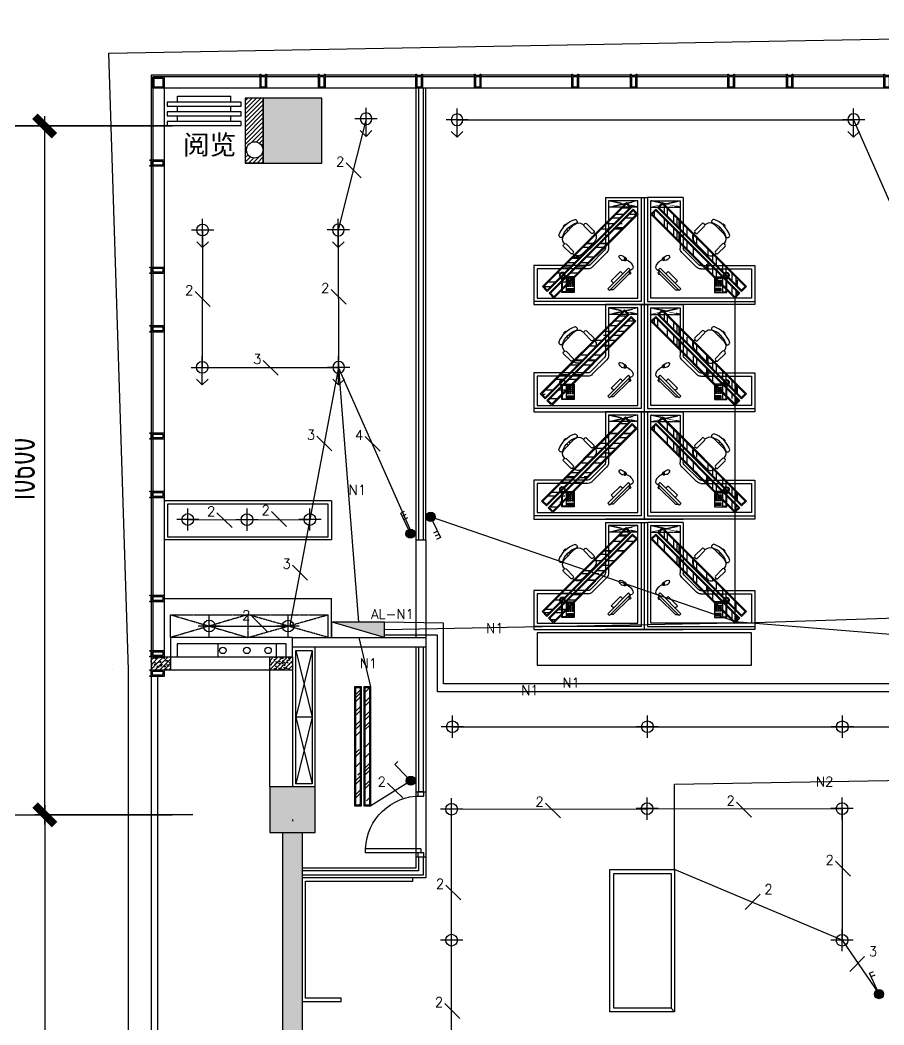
# Model space of a CAD drawing. Header units: inches. Extents: x 10 to 166961, y -47 to 131592.
# Drawn here: x 6909 to 20201, y 29652 to 45114 of the extents above; entities that cross this region are included whole.
import ezdxf

# ---------------------------------------------------------------- set-up
doc = ezdxf.new("R2010")
doc.units = ezdxf.units.IN
doc.header["$MEASUREMENT"] = 0
doc.linetypes.add('CONTINOUS', pattern=[0])
doc.linetypes.add('HIDDEN', pattern=[0.375, 0.25, -0.125])
for name, color, linetype in [('2', 2, 'Continuous'), ('3look0.15', 5, 'Continuous'), ('4', 4, 'Continuous'), ('6', 6, 'Continuous'), ('8', 8, 'Continuous'), ('C-02 天花灯具', 4, 'Continuous'), ('D-电气标号', 7, 'Continuous'), ('hatch', 8, 'Continuous'), ('METAL', 7, 'Continuous'), ('PUB_DIM', 3, 'Continuous'), ('Shearwall', 7, 'Continuous'), ('shearwall-bh', 253, 'Continuous'), ('stair', 2, 'Continuous'), ('wall', 2, 'Continuous'), ('windows', 4, 'Continuous'), ('z', 2, 'Continuous'), ('ZT-开关线路图', 2, 'Continuous'), ('修改', 1, 'Continuous'), ('厨具、洁具', 9, 'Continuous'), ('天花', 4, 'Continuous'), ('家具', 9, 'Continuous'), ('尺寸3', 31, 'Continuous'), ('插座图', 4, 'Continuous'), ('标注', 3, 'Continuous')]:
    doc.layers.add(name, color=color, linetype=linetype)
doc.styles.add('F', font='')
doc.styles.add('GBSTYLE', font='gbxwxt.shx', dxfattribs={"width": 0.8, "bigfont": 'gbhzfs.shx'})
doc.styles.get("Standard").update_dxf_attribs({"font": 'txt', "bigfont": 'gbcbig.shx'})
doc.styles.get('F').set_extended_font_data('SimHei')

# ---------------------------------------------------------------- blocks, each defined once
blk = doc.blocks.new('Metal')
at = {"layer": 'METAL', "color": 4}
for points in [[(-50, 20), (-40, 20), (-40, 0), (40, 0), (40, 20), (50, 20), (50, -200), (-50, -200)], [(-30, -20), (30, -20), (30, -180), (-30, -180)]]:
    blk.add_lwpolyline(points, close=True, dxfattribs=at)
blk = doc.blocks.new('_ArchTick')
at = {"color": 0, "linetype": 'ByBlock', "const_width": 0.4}
blk.add_lwpolyline([(-0.5, -0.5), (0.5, 0.5)], dxfattribs=at)
blk = doc.blocks.new('gw')
at = {"layer": '2', "color": 252}
for p, q in [((1005037, 168644, 470), (1005037, 168694, 470)), ((1005037, 168694, 470), (1006737, 168694, 470)), ((1006737, 168694, 470), (1006137, 168694, 470)), ((1006737, 168694, 470), (1006137, 168694, 470)), ((1006737, 168694, 470), (1007337, 168694, 470)), ((1006737, 168694, 470), (1007337, 168694, 470)), ((1008437, 168694, 470), (1006737, 168694, 470)), ((1006737, 168694, 470), (1006737, 167044, 470)), ((1008437, 168644, 470), (1008437, 168694, 470)), ((1006687, 168644, 470), (1005037, 168644, 470)), ((1006687, 167044, 470), (1006687, 168644, 470)), ((1006787, 167044, 470), (1006787, 168644, 470)), ((1006787, 168644, 470), (1008437, 168644, 470)), ((1006137, 167044, 470), (1006687, 167044, 470)), ((1006687, 167044, 470), (1006787, 167044, 470)), ((1007337, 167044, 470), (1006787, 167044, 470))]:
    blk.add_line(p, q, dxfattribs=at)
at = {"layer": '6', "color": 252}
for p, q in [((1005037, 168094, 470), (1005037, 168644, 470)), ((1008437, 168094, 470), (1008437, 168644, 470)), ((1005869, 168094, 470), (1005037, 168094, 470)), ((1006124, 167857, 470), (1005901, 168081, 470)), ((1007350, 167857, 470), (1007574, 168081, 470)), ((1007606, 168094, 470), (1008437, 168094, 470)), ((1005970, 167726, 470), (1005779, 167917, 470)), ((1007505, 167726, 470), (1007695, 167917, 470)), ((1005605, 167909, 470), (1005495, 167799, 470)), ((1005495, 167772, 470), (1005507, 167760, 470)), ((1005534, 167760, 470), (1005644, 167871, 470)), ((1005644, 167898, 470), (1005633, 167909, 470)), ((1005638, 167912, 470), (1005634, 167907, 470)), ((1006137, 167044, 470), (1006137, 167825, 470)), ((1007337, 167044, 470), (1007337, 167825, 470)), ((1007830, 167898, 470), (1007842, 167909, 470)), ((1007941, 167760, 470), (1007830, 167871, 470)), ((1007836, 167912, 470), (1007840, 167907, 470)), ((1007869, 167909, 470), (1007979, 167799, 470)), ((1007979, 167772, 470), (1007968, 167760, 470)), ((1005438, 167655, 470), (1005431, 167648, 470)), ((1005509, 167759, 470), (1005502, 167747, 470)), ((1005507, 167616, 470), (1005658, 167463, 470)), ((1007968, 167616, 470), (1007816, 167463, 470)), ((1007966, 167759, 470), (1007972, 167747, 470)), ((1008037, 167655, 470), (1008044, 167648, 470)), ((1005502, 167493, 470), (1005493, 167483, 470)), ((1005493, 167483, 470), (1005523, 167453, 470)), ((1005523, 167453, 470), (1005533, 167462, 470)), ((1005566, 167556, 470), (1005545, 167536, 470)), ((1005575, 167505, 470), (1005596, 167526, 470)), ((1005786, 167456, 470), (1005805, 167465, 470)), ((1005920, 167594, 470), (1005810, 167484, 470)), ((1005810, 167457, 470), (1005822, 167446, 470)), ((1005849, 167446, 470), (1005959, 167556, 470)), ((1005959, 167583, 470), (1005947, 167594, 470)), ((1005960, 167582, 470), (1005961, 167583, 470)), ((1007515, 167582, 470), (1007513, 167583, 470)), ((1007516, 167583, 470), (1007527, 167594, 470)), ((1007626, 167446, 470), (1007516, 167556, 470)), ((1007554, 167594, 470), (1007664, 167484, 470)), ((1007664, 167457, 470), (1007653, 167446, 470)), ((1007688, 167456, 470), (1007669, 167465, 470)), ((1007899, 167505, 470), (1007878, 167526, 470)), ((1007908, 167556, 470), (1007929, 167536, 470)), ((1007951, 167453, 470), (1007942, 167462, 470)), ((1007982, 167483, 470), (1007951, 167453, 470)), ((1007972, 167493, 470), (1007982, 167483, 470)), ((1005688, 167390, 470), (1005695, 167397, 470)), ((1007786, 167390, 470), (1007779, 167397, 470))]:
    blk.add_line(p, q, dxfattribs=at)
for centre, start, end in [((1005869, 168049, 470), 45, 90), ((1007606, 168049, 470), 90, 135), ((1006092, 167825, 470), 0, 45), ((1007382, 167825, 470), 135, 180)]:
    blk.add_arc(centre, 45, start, end, dxfattribs=at)
for centre, major_axis, start_param, end_param in [((1005619, 167895, 470), (13.6, -13.6), 1.570796, 3.141593), ((1005711, 167849, 470), (68, -68), 1.570796, 3.212044), ((1005509, 167785, 470), (13.6, -13.6), 3.141593, 4.712389), ((1005630, 167884, 470), (13.6, -13.6), 0, 1.570796), ((1005451, 167627, 470), (20.4, -20.4), 3.141593, 3.846821), ((1005790, 167750, 470), (274, -274), 4.241936, 5.182842), ((1005451, 167627, 470), (-20.4, -20.4), 6.269503, 6.283185), ((1005458, 167634, 470), (20.4, -20.4), 1.570796, 3.141593), ((1005575, 167684, 470), (68, -68), 3.212044, 4.709722), ((1005785, 167744, 470), (226, -226), 4.211213, 5.213565), ((1005520, 167774, 470), (13.6, -13.6), 4.712389, 6.283185), ((1005902, 167658, 470), (68, -68), -0.116909, 1.570796), ((1005726, 167531, 470), (68, -68), 4.709722, 6.166276), ((1005824, 167471, 470), (13.6, -13.6), 3.141593, 4.712389), ((1005934, 167581, 470), (13.6, -13.6), 1.570796, 3.141593), ((1005945, 167569, 470), (13.6, -13.6), 0, 1.570796), ((1005668, 167411, 470), (20.4, -20.4), 4.712389, 4.726071), ((1005668, 167411, 470), (20.4, -20.4), -0.705229, 0), ((1005675, 167418, 470), (20.4, -20.4), 0, 1.570796), ((1005835, 167459, 470), (13.6, -13.6), 4.712389, 6.283185)]:
    blk.add_ellipse(centre, major_axis=major_axis, ratio=1, start_param=start_param, end_param=end_param, dxfattribs=at)
at = {"layer": '6', "color": 252, "extrusion": (0, 0, -1)}
for centre, major_axis, start_param, end_param in [((1007763, 167849, 470), (-68, -68), 1.570796, 3.212044), ((1007855, 167895, 470), (-13.6, -13.6), 1.570796, 3.141593), ((1007844, 167884, 470), (-13.6, -13.6), 0, 1.570796), ((1007965, 167785, 470), (-13.6, -13.6), 3.141593, 4.712389), ((1007573, 167658, 470), (-68, -68), -0.116909, 1.570796), ((1007690, 167744, 470), (-226, -226), 4.211213, 5.213565), ((1007684, 167750, 470), (-274, -274), 4.241936, 5.182842), ((1007954, 167774, 470), (-13.6, -13.6), 4.712389, 6.283185), ((1007900, 167684, 470), (-68, -68), 3.212044, 4.709722), ((1008016, 167634, 470), (-20.4, -20.4), 1.570796, 3.141593), ((1008023, 167627, 470), (-20.4, -20.4), 3.141593, 3.846821), ((1008023, 167627, 470), (20.4, -20.4), 6.269503, 6.283185), ((1007529, 167569, 470), (-13.6, -13.6), 0, 1.570796), ((1007541, 167581, 470), (-13.6, -13.6), 1.570796, 3.141593), ((1007651, 167471, 470), (-13.6, -13.6), 3.141593, 4.712389), ((1007748, 167531, 470), (-68, -68), 4.709722, 6.166276), ((1007639, 167459, 470), (-13.6, -13.6), 4.712389, 6.283185), ((1007799, 167418, 470), (-20.4, -20.4), 0, 1.570796), ((1007806, 167411, 470), (-20.4, -20.4), -0.705229, 0), ((1007806, 167411, 470), (-20.4, -20.4), 4.712389, 4.726071)]:
    blk.add_ellipse(centre, major_axis=major_axis, ratio=1, start_param=start_param, end_param=end_param, dxfattribs=at)
at = {"layer": '8', "color": 252}
for p, q in [((1005087, 168144, 470), (1005087, 168594, 470)), ((1005087, 168594, 470), (1006637, 168594, 470)), ((1006637, 168594, 470), (1006637, 167094, 470)), ((1008387, 168594, 470), (1006837, 168594, 470)), ((1006837, 168594, 470), (1006837, 167094, 470)), ((1008387, 168144, 470), (1008387, 168594, 470)), ((1005655, 168506, 470), (1005469, 168506, 470)), ((1005469, 168506, 470), (1005469, 168306, 470)), ((1005480, 168497, 470), (1005480, 168284, 470)), ((1005535, 168497, 470), (1005480, 168497, 470)), ((1005535, 168284, 470), (1005535, 168497, 470)), ((1005549, 168399, 470), (1005549, 168411, 470)), ((1005549, 168411, 470), (1005573, 168411, 470)), ((1005573, 168399, 470), (1005549, 168399, 470)), ((1005549, 168371, 470), (1005549, 168383, 470)), ((1005549, 168383, 470), (1005573, 168383, 470)), ((1005554, 168487, 470), (1005554, 168447, 470)), ((1005554, 168487, 470), (1005646, 168487, 470)), ((1005554, 168477, 470), (1005646, 168477, 470)), ((1005554, 168467, 470), (1005646, 168467, 470)), ((1005554, 168457, 470), (1005646, 168457, 470)), ((1005554, 168447, 470), (1005646, 168447, 470)), ((1005573, 168411, 470), (1005573, 168399, 470)), ((1005573, 168383, 470), (1005573, 168371, 470)), ((1005586, 168399, 470), (1005586, 168411, 470)), ((1005586, 168411, 470), (1005610, 168411, 470)), ((1005610, 168399, 470), (1005586, 168399, 470)), ((1005586, 168371, 470), (1005586, 168383, 470)), ((1005586, 168383, 470), (1005610, 168383, 470)), ((1005610, 168411, 470), (1005610, 168399, 470)), ((1005610, 168383, 470), (1005610, 168371, 470)), ((1005624, 168399, 470), (1005624, 168411, 470)), ((1005624, 168411, 470), (1005648, 168411, 470)), ((1005648, 168399, 470), (1005624, 168399, 470)), ((1005624, 168371, 470), (1005624, 168383, 470)), ((1005624, 168383, 470), (1005648, 168383, 470)), ((1005646, 168487, 470), (1005646, 168447, 470)), ((1005648, 168411, 470), (1005648, 168399, 470)), ((1005648, 168383, 470), (1005648, 168371, 470)), ((1005655, 168269, 470), (1005655, 168506, 470)), ((1007819, 168269, 470), (1007819, 168506, 470)), ((1007819, 168506, 470), (1008005, 168506, 470)), ((1007850, 168411, 470), (1007826, 168411, 470)), ((1007826, 168411, 470), (1007826, 168399, 470)), ((1007826, 168399, 470), (1007850, 168399, 470)), ((1007850, 168383, 470), (1007826, 168383, 470)), ((1007826, 168383, 470), (1007826, 168371, 470)), ((1007829, 168487, 470), (1007829, 168447, 470)), ((1007920, 168487, 470), (1007829, 168487, 470)), ((1007920, 168477, 470), (1007829, 168477, 470)), ((1007920, 168467, 470), (1007829, 168467, 470)), ((1007920, 168457, 470), (1007829, 168457, 470)), ((1007920, 168447, 470), (1007829, 168447, 470)), ((1007850, 168399, 470), (1007850, 168411, 470)), ((1007850, 168371, 470), (1007850, 168383, 470)), ((1007888, 168411, 470), (1007864, 168411, 470)), ((1007864, 168411, 470), (1007864, 168399, 470)), ((1007864, 168399, 470), (1007888, 168399, 470)), ((1007888, 168383, 470), (1007864, 168383, 470)), ((1007864, 168383, 470), (1007864, 168371, 470)), ((1007888, 168399, 470), (1007888, 168411, 470)), ((1007888, 168371, 470), (1007888, 168383, 470)), ((1007925, 168411, 470), (1007901, 168411, 470)), ((1007901, 168411, 470), (1007901, 168399, 470)), ((1007901, 168399, 470), (1007925, 168399, 470)), ((1007925, 168383, 470), (1007901, 168383, 470)), ((1007901, 168383, 470), (1007901, 168371, 470)), ((1007920, 168487, 470), (1007920, 168447, 470)), ((1007925, 168399, 470), (1007925, 168411, 470)), ((1007925, 168371, 470), (1007925, 168383, 470)), ((1007940, 168284, 470), (1007940, 168497, 470)), ((1007940, 168497, 470), (1007994, 168497, 470)), ((1007994, 168497, 470), (1007994, 168284, 470)), ((1008005, 168506, 470), (1008005, 168306, 470)), ((1005432, 168253, 470), (1005439, 168254, 470)), ((1005432, 168245, 470), (1005432, 168253, 470)), ((1005440, 168245, 470), (1005432, 168245, 470)), ((1005432, 168242, 470), (1005440, 168245, 470)), ((1005432, 168236, 470), (1005432, 168242, 470)), ((1005439, 168233, 470), (1005432, 168236, 470)), ((1005433, 168231, 470), (1005439, 168233, 470)), ((1005434, 168224, 470), (1005433, 168231, 470)), ((1005436, 168259, 470), (1005438, 168265, 470)), ((1005439, 168254, 470), (1005436, 168259, 470)), ((1005438, 168265, 470), (1005445, 168264, 470)), ((1005441, 168271, 470), (1005445, 168278, 470)), ((1005445, 168264, 470), (1005441, 168271, 470)), ((1005443, 168256, 470), (1005442, 168230, 470)), ((1005442, 168230, 470), (1005452, 168214, 470)), ((1005454, 168275, 470), (1005443, 168256, 470)), ((1005445, 168278, 470), (1005452, 168277, 470)), ((1005448, 168283, 470), (1005450, 168287, 470)), ((1005452, 168277, 470), (1005448, 168283, 470)), ((1005450, 168289, 470), (1005452, 168292, 470)), ((1005453, 168286, 470), (1005450, 168289, 470)), ((1005450, 168287, 470), (1005453, 168286, 470)), ((1005452, 168292, 470), (1005457, 168291, 470)), ((1005460, 168286, 470), (1005454, 168275, 470)), ((1005457, 168291, 470), (1005458, 168295, 470)), ((1005459, 168289, 470), (1005457, 168288, 470)), ((1005457, 168288, 470), (1005460, 168286, 470)), ((1005458, 168295, 470), (1005460, 168299, 470)), ((1005460, 168291, 470), (1005459, 168289, 470)), ((1005460, 168299, 470), (1005480, 168315, 470)), ((1005464, 168296, 470), (1005460, 168291, 470)), ((1005480, 168307, 470), (1005464, 168296, 470)), ((1005469, 168300, 470), (1005469, 168269, 470)), ((1005469, 168269, 470), (1005505, 168269, 470)), ((1005480, 168284, 470), (1005535, 168284, 470)), ((1005504, 168275, 470), (1005503, 168284, 470)), ((1005505, 168269, 470), (1005504, 168275, 470)), ((1005504, 168258, 470), (1005507, 168263, 470)), ((1005507, 168253, 470), (1005504, 168258, 470)), ((1005507, 168263, 470), (1005505, 168269, 470)), ((1005506, 168223, 470), (1005511, 168238, 470)), ((1005507, 168284, 470), (1005507, 168283, 470)), ((1005507, 168283, 470), (1005508, 168271, 470)), ((1005511, 168238, 470), (1005507, 168253, 470)), ((1005508, 168271, 470), (1005511, 168265, 470)), ((1005509, 168269, 470), (1005655, 168269, 470)), ((1005517, 168256, 470), (1005510, 168252, 470)), ((1005510, 168252, 470), (1005518, 168250, 470)), ((1005511, 168265, 470), (1005511, 168263, 470)), ((1005511, 168263, 470), (1005514, 168261, 470)), ((1005520, 168244, 470), (1005512, 168240, 470)), ((1005512, 168240, 470), (1005521, 168237, 470)), ((1005520, 168231, 470), (1005512, 168230, 470)), ((1005512, 168230, 470), (1005518, 168224, 470)), ((1005514, 168261, 470), (1005517, 168256, 470)), ((1005518, 168250, 470), (1005520, 168244, 470)), ((1005521, 168237, 470), (1005520, 168231, 470)), ((1005573, 168371, 470), (1005549, 168371, 470)), ((1005549, 168344, 470), (1005549, 168356, 470)), ((1005549, 168356, 470), (1005573, 168356, 470)), ((1005573, 168344, 470), (1005549, 168344, 470)), ((1005549, 168319, 470), (1005549, 168331, 470)), ((1005549, 168331, 470), (1005573, 168331, 470)), ((1005573, 168319, 470), (1005549, 168319, 470)), ((1005549, 168281, 470), (1005549, 168293, 470)), ((1005549, 168293, 470), (1005573, 168293, 470)), ((1005573, 168281, 470), (1005549, 168281, 470)), ((1005573, 168356, 470), (1005573, 168344, 470)), ((1005573, 168331, 470), (1005573, 168319, 470)), ((1005573, 168293, 470), (1005573, 168281, 470)), ((1005610, 168371, 470), (1005586, 168371, 470)), ((1005586, 168344, 470), (1005586, 168356, 470)), ((1005586, 168356, 470), (1005610, 168356, 470)), ((1005610, 168344, 470), (1005586, 168344, 470)), ((1005586, 168319, 470), (1005586, 168331, 470)), ((1005586, 168331, 470), (1005610, 168331, 470)), ((1005610, 168319, 470), (1005586, 168319, 470)), ((1005586, 168281, 470), (1005586, 168293, 470)), ((1005586, 168293, 470), (1005610, 168293, 470)), ((1005610, 168281, 470), (1005586, 168281, 470)), ((1005610, 168356, 470), (1005610, 168344, 470)), ((1005610, 168331, 470), (1005610, 168319, 470)), ((1005610, 168293, 470), (1005610, 168281, 470)), ((1005648, 168371, 470), (1005624, 168371, 470)), ((1005624, 168344, 470), (1005624, 168356, 470)), ((1005624, 168356, 470), (1005648, 168356, 470)), ((1005648, 168344, 470), (1005624, 168344, 470)), ((1005624, 168319, 470), (1005624, 168331, 470)), ((1005624, 168331, 470), (1005648, 168331, 470)), ((1005648, 168319, 470), (1005624, 168319, 470)), ((1005624, 168281, 470), (1005624, 168293, 470)), ((1005624, 168293, 470), (1005648, 168293, 470)), ((1005648, 168281, 470), (1005624, 168281, 470)), ((1005648, 168356, 470), (1005648, 168344, 470)), ((1005648, 168331, 470), (1005648, 168319, 470)), ((1005648, 168293, 470), (1005648, 168281, 470)), ((1007965, 168269, 470), (1007819, 168269, 470)), ((1007826, 168371, 470), (1007850, 168371, 470)), ((1007850, 168356, 470), (1007826, 168356, 470)), ((1007826, 168356, 470), (1007826, 168344, 470)), ((1007826, 168344, 470), (1007850, 168344, 470)), ((1007850, 168331, 470), (1007826, 168331, 470)), ((1007826, 168331, 470), (1007826, 168319, 470)), ((1007826, 168319, 470), (1007850, 168319, 470)), ((1007850, 168293, 470), (1007826, 168293, 470)), ((1007826, 168293, 470), (1007826, 168281, 470)), ((1007826, 168281, 470), (1007850, 168281, 470)), ((1007850, 168344, 470), (1007850, 168356, 470)), ((1007850, 168319, 470), (1007850, 168331, 470)), ((1007850, 168281, 470), (1007850, 168293, 470)), ((1007864, 168371, 470), (1007888, 168371, 470)), ((1007888, 168356, 470), (1007864, 168356, 470)), ((1007864, 168356, 470), (1007864, 168344, 470)), ((1007864, 168344, 470), (1007888, 168344, 470)), ((1007888, 168331, 470), (1007864, 168331, 470)), ((1007864, 168331, 470), (1007864, 168319, 470)), ((1007864, 168319, 470), (1007888, 168319, 470)), ((1007888, 168293, 470), (1007864, 168293, 470)), ((1007864, 168293, 470), (1007864, 168281, 470)), ((1007864, 168281, 470), (1007888, 168281, 470)), ((1007888, 168344, 470), (1007888, 168356, 470)), ((1007888, 168319, 470), (1007888, 168331, 470)), ((1007888, 168281, 470), (1007888, 168293, 470)), ((1007901, 168371, 470), (1007925, 168371, 470)), ((1007925, 168356, 470), (1007901, 168356, 470)), ((1007901, 168356, 470), (1007901, 168344, 470)), ((1007901, 168344, 470), (1007925, 168344, 470)), ((1007925, 168331, 470), (1007901, 168331, 470)), ((1007901, 168331, 470), (1007901, 168319, 470)), ((1007901, 168319, 470), (1007925, 168319, 470)), ((1007925, 168293, 470), (1007901, 168293, 470)), ((1007901, 168293, 470), (1007901, 168281, 470)), ((1007901, 168281, 470), (1007925, 168281, 470)), ((1007925, 168344, 470), (1007925, 168356, 470)), ((1007925, 168319, 470), (1007925, 168331, 470)), ((1007925, 168281, 470), (1007925, 168293, 470)), ((1007994, 168284, 470), (1007940, 168284, 470)), ((1007962, 168240, 470), (1007953, 168237, 470)), ((1007953, 168237, 470), (1007955, 168231, 470)), ((1007956, 168250, 470), (1007955, 168244, 470)), ((1007955, 168244, 470), (1007962, 168240, 470)), ((1007955, 168231, 470), (1007962, 168230, 470)), ((1007964, 168252, 470), (1007956, 168250, 470)), ((1007962, 168230, 470), (1007957, 168224, 470)), ((1007960, 168261, 470), (1007958, 168256, 470)), ((1007958, 168256, 470), (1007964, 168252, 470)), ((1007964, 168263, 470), (1007960, 168261, 470)), ((1007963, 168238, 470), (1007967, 168253, 470)), ((1007968, 168223, 470), (1007963, 168238, 470)), ((1007966, 168271, 470), (1007964, 168265, 470)), ((1007964, 168265, 470), (1007964, 168263, 470)), ((1007967, 168283, 470), (1007966, 168271, 470)), ((1007967, 168284, 470), (1007967, 168283, 470)), ((1007967, 168263, 470), (1007969, 168269, 470)), ((1007970, 168258, 470), (1007967, 168263, 470)), ((1007967, 168253, 470), (1007970, 168258, 470)), ((1007969, 168269, 470), (1007971, 168275, 470)), ((1008005, 168269, 470), (1007969, 168269, 470)), ((1007971, 168275, 470), (1007971, 168284, 470)), ((1008014, 168299, 470), (1007994, 168315, 470)), ((1007994, 168307, 470), (1008011, 168296, 470)), ((1008005, 168300, 470), (1008005, 168269, 470)), ((1008011, 168296, 470), (1008014, 168291, 470)), ((1008016, 168295, 470), (1008014, 168299, 470)), ((1008014, 168291, 470), (1008015, 168289, 470)), ((1008018, 168288, 470), (1008014, 168286, 470)), ((1008014, 168286, 470), (1008021, 168275, 470)), ((1008015, 168289, 470), (1008018, 168288, 470)), ((1008018, 168291, 470), (1008016, 168295, 470)), ((1008023, 168292, 470), (1008018, 168291, 470)), ((1008021, 168286, 470), (1008024, 168289, 470)), ((1008025, 168287, 470), (1008021, 168286, 470)), ((1008021, 168275, 470), (1008032, 168256, 470)), ((1008022, 168277, 470), (1008027, 168283, 470)), ((1008030, 168278, 470), (1008022, 168277, 470)), ((1008024, 168289, 470), (1008023, 168292, 470)), ((1008032, 168230, 470), (1008023, 168214, 470)), ((1008027, 168283, 470), (1008025, 168287, 470)), ((1008029, 168264, 470), (1008033, 168271, 470)), ((1008036, 168265, 470), (1008029, 168264, 470)), ((1008033, 168271, 470), (1008030, 168278, 470)), ((1008032, 168256, 470), (1008032, 168230, 470)), ((1008034, 168245, 470), (1008042, 168245, 470)), ((1008042, 168242, 470), (1008034, 168245, 470)), ((1008035, 168254, 470), (1008039, 168259, 470)), ((1008043, 168253, 470), (1008035, 168254, 470)), ((1008035, 168233, 470), (1008042, 168236, 470)), ((1008042, 168231, 470), (1008035, 168233, 470)), ((1008039, 168259, 470), (1008036, 168265, 470)), ((1008041, 168224, 470), (1008042, 168231, 470)), ((1008042, 168245, 470), (1008043, 168253, 470)), ((1008042, 168236, 470), (1008042, 168242, 470)), ((1005869, 168144, 470), (1005087, 168144, 470)), ((1005442, 168225, 470), (1005434, 168224, 470)), ((1005437, 168219, 470), (1005442, 168225, 470)), ((1005439, 168215, 470), (1005437, 168219, 470)), ((1005447, 168217, 470), (1005439, 168215, 470)), ((1005443, 168209, 470), (1005447, 168217, 470)), ((1005447, 168205, 470), (1005443, 168209, 470)), ((1005453, 168209, 470), (1005447, 168205, 470)), ((1005452, 168214, 470), (1005466, 168207, 470)), ((1005452, 168202, 470), (1005453, 168209, 470)), ((1005456, 168200, 470), (1005452, 168202, 470)), ((1005461, 168205, 470), (1005456, 168200, 470)), ((1005461, 168198, 470), (1005461, 168205, 470)), ((1005466, 168196, 470), (1005461, 168198, 470)), ((1005466, 168207, 470), (1005482, 168206, 470)), ((1005469, 168204, 470), (1005466, 168196, 470)), ((1005470, 168196, 470), (1005469, 168204, 470)), ((1005475, 168196, 470), (1005470, 168196, 470)), ((1005479, 168202, 470), (1005475, 168196, 470)), ((1005481, 168196, 470), (1005479, 168202, 470)), ((1005486, 168196, 470), (1005481, 168196, 470)), ((1005482, 168206, 470), (1005496, 168212, 470)), ((1005486, 168205, 470), (1005486, 168196, 470)), ((1005490, 168199, 470), (1005486, 168205, 470)), ((1005494, 168200, 470), (1005490, 168199, 470)), ((1005495, 168208, 470), (1005494, 168200, 470)), ((1005500, 168203, 470), (1005495, 168208, 470)), ((1005496, 168212, 470), (1005506, 168223, 470)), ((1005504, 168206, 470), (1005500, 168203, 470)), ((1005501, 168213, 470), (1005504, 168206, 470)), ((1005508, 168210, 470), (1005501, 168213, 470)), ((1005512, 168215, 470), (1005508, 168210, 470)), ((1005509, 168221, 470), (1005512, 168215, 470)), ((1005516, 168219, 470), (1005509, 168221, 470)), ((1005518, 168224, 470), (1005516, 168219, 470)), ((1006159, 167892, 470), (1005936, 168116, 470)), ((1007315, 167892, 470), (1007538, 168116, 470)), ((1007606, 168144, 470), (1008387, 168144, 470)), ((1007957, 168224, 470), (1007959, 168219, 470)), ((1007959, 168219, 470), (1007966, 168221, 470)), ((1007966, 168221, 470), (1007962, 168215, 470)), ((1007962, 168215, 470), (1007966, 168210, 470)), ((1007966, 168210, 470), (1007973, 168213, 470)), ((1007979, 168212, 470), (1007968, 168223, 470)), ((1007973, 168213, 470), (1007970, 168206, 470)), ((1007970, 168206, 470), (1007974, 168203, 470)), ((1007974, 168203, 470), (1007980, 168208, 470)), ((1007993, 168206, 470), (1007979, 168212, 470)), ((1007980, 168208, 470), (1007980, 168200, 470)), ((1007980, 168200, 470), (1007984, 168199, 470)), ((1007984, 168199, 470), (1007988, 168205, 470)), ((1007988, 168205, 470), (1007988, 168196, 470)), ((1007988, 168196, 470), (1007993, 168196, 470)), ((1008008, 168207, 470), (1007993, 168206, 470)), ((1007993, 168196, 470), (1007996, 168202, 470)), ((1007996, 168202, 470), (1008000, 168196, 470)), ((1008000, 168196, 470), (1008004, 168196, 470)), ((1008004, 168196, 470), (1008006, 168204, 470)), ((1008006, 168204, 470), (1008009, 168196, 470)), ((1008023, 168214, 470), (1008008, 168207, 470)), ((1008009, 168196, 470), (1008014, 168198, 470)), ((1008013, 168205, 470), (1008019, 168200, 470)), ((1008014, 168198, 470), (1008013, 168205, 470)), ((1008019, 168200, 470), (1008023, 168202, 470)), ((1008022, 168209, 470), (1008028, 168205, 470)), ((1008023, 168202, 470), (1008022, 168209, 470)), ((1008028, 168217, 470), (1008035, 168215, 470)), ((1008031, 168209, 470), (1008028, 168217, 470)), ((1008028, 168205, 470), (1008031, 168209, 470)), ((1008033, 168225, 470), (1008041, 168224, 470)), ((1008038, 168219, 470), (1008033, 168225, 470)), ((1008035, 168215, 470), (1008038, 168219, 470)), ((1006346, 167958, 470), (1006348, 167946, 470)), ((1006426, 167999, 470), (1006453, 168007, 470)), ((1006430, 167982, 470), (1006457, 167990, 470)), ((1007045, 167982, 470), (1007018, 167990, 470)), ((1007049, 167999, 470), (1007021, 168007, 470)), ((1007128, 167958, 470), (1007126, 167946, 470)), ((1006187, 167094, 470), (1006187, 167825, 470)), ((1007287, 167094, 470), (1007287, 167825, 470)), ((1006637, 167094, 470), (1006187, 167094, 470)), ((1006837, 167094, 470), (1007287, 167094, 470))]:
    blk.add_line(p, q, dxfattribs=at)
at = {"layer": '8', "color": 252, "linetype": 'CONTINOUS'}
for p, q in [((1006175, 168450, 470), (1006203, 168478, 470)), ((1006493, 168131, 470), (1006175, 168450, 470)), ((1006203, 168478, 470), (1006521, 168160, 470)), ((1006259, 168464, 470), (1006217, 168464, 470)), ((1006508, 168216, 470), (1006259, 168464, 470)), ((1007271, 168478, 470), (1006953, 168160, 470)), ((1006967, 168216, 470), (1007215, 168464, 470)), ((1006981, 168131, 470), (1007299, 168450, 470)), ((1007215, 168464, 470), (1007257, 168464, 470)), ((1007299, 168450, 470), (1007271, 168478, 470)), ((1006263, 168361, 470), (1006229, 168328, 470)), ((1006229, 168328, 470), (1006371, 168186, 470)), ((1007245, 168328, 470), (1007103, 168186, 470)), ((1007211, 168361, 470), (1007245, 168328, 470)), ((1006371, 168186, 470), (1006405, 168220, 470)), ((1006521, 168160, 470), (1006493, 168131, 470)), ((1006508, 168216, 470), (1006507, 168174, 470)), ((1006953, 168160, 470), (1006981, 168131, 470)), ((1006967, 168216, 470), (1006967, 168174, 470)), ((1007103, 168186, 470), (1007070, 168220, 470))]:
    blk.add_line(p, q, dxfattribs=at)
at = {"layer": '8', "color": 252, "linetype": 'HIDDEN'}
for p, q in [((1006637, 167194, 470), (1006187, 167194, 470)), ((1006187, 167194, 470), (1006637, 167094, 470)), ((1006637, 167194, 470), (1006187, 167094, 470)), ((1006837, 167194, 470), (1007287, 167194, 470)), ((1007287, 167194, 470), (1006837, 167094, 470)), ((1006837, 167194, 470), (1007287, 167094, 470))]:
    blk.add_line(p, q, dxfattribs=at)
at = {"layer": '8', "color": 252}
for centre, radius, start, end in [((1005869, 168049, 470), 95, 45, 90), ((1007606, 168049, 470), 95, 90, 135), ((1006451, 167916, 470), 112, 126.187, 158.0274), ((1006369, 167957, 470), 23.8, 208.6427, 269.0923), ((1006261, 168255, 470), 340, 288.5032, 303.1595), ((1006340, 167970, 470), 90, 356.3049, 27.8162), ((1006439, 167987, 470), 18, 296.3285, 354.4483), ((1006416, 167989, 470), 41.2, 354.4483, 37.2497), ((1007059, 167989, 470), 41.2, 142.7503, 185.5517), ((1007036, 167987, 470), 18, 185.5517, 243.6715), ((1007213, 168255, 470), 340, 236.8405, 251.4968), ((1007134, 167970, 470), 90, 152.1838, 183.6951), ((1007024, 167916, 470), 112, 21.9726, 53.813), ((1007105, 167957, 470), 23.8, 270.9077, 331.3573), ((1006092, 167825, 470), 95, 0, 45), ((1007382, 167825, 470), 95, 135, 180)]:
    blk.add_arc(centre, radius, start, end, dxfattribs=at)
for points, knots in [([(1006457, 168001, 470), (1006481, 168013, 470), (1006532, 168040, 470), (1006595, 168150, 470), (1006489, 168166, 470), (1006542, 168215, 470), (1006510, 168227, 470), (1006498, 168225, 470)], [0, 0, 0, 0, 89.180996, 185.391702, 247.379604, 284.879604, 301.833056, 301.833056, 301.833056, 301.833056]), ([(1007018, 168001, 470), (1006993, 168013, 470), (1006942, 168040, 470), (1006879, 168150, 470), (1006986, 168166, 470), (1006932, 168215, 470), (1006964, 168227, 470), (1006976, 168225, 470)], [0, 0, 0, 0, 89.180996, 185.391702, 247.379604, 284.879604, 301.833056, 301.833056, 301.833056, 301.833056]), ([(1006384, 168007, 470), (1006397, 168011, 470), (1006413, 168007, 470), (1006433, 168018, 470), (1006442, 168019, 470), (1006449, 168014, 470), (1006450, 168012, 470)], [0, 0, 0, 0, 61.392948, 66.317377, 85.526749, 97.068118, 97.068118, 97.068118, 97.068118]), ([(1007090, 168007, 470), (1007077, 168011, 470), (1007061, 168007, 470), (1007041, 168018, 470), (1007033, 168019, 470), (1007025, 168014, 470), (1007024, 168012, 470)], [0, 0, 0, 0, 61.392948, 66.317377, 85.526749, 97.068118, 97.068118, 97.068118, 97.068118])]:
    blk.add_open_spline(points, degree=3, knots=knots, dxfattribs=at)
blk = doc.blocks.new('7676567')
h = blk.add_hatch()
h.set_pattern_fill('AR-RROOF', color=251, scale=150, angle=45, style=0)
h.set_pattern_definition([(45, (-600, -223.5), (127.28, 339.411), [2250, -300, 750, -150]), (45, (-511.97, -29.4), (-247.134, 35.002), [450, -49.5, 900, -112.5]), (45, (-637.12, -80.31), (480.479, 622.6075), [1200, -210, 600, -150])])
h.paths.add_polyline_path([(0, -172.5), (600, -172.5), (600, -223.5), (0, -223.5)])
h.paths.add_polyline_path([(-600, -172.5), (0, -172.5), (0, -223.5), (-600, -223.5)])
blk.add_lwpolyline([(-610, -162.5), (610, -162.5), (610, -233.5), (-610, -233.5)], close=True)
at = {"color": 251}
blk.add_lwpolyline([(-600, -172.5), (600, -172.5), (600, -223.5), (-600, -223.5)], close=True, dxfattribs=at)
blk = doc.blocks.new('A$C3F6E6D12')
at = {"color": 3}
for p, q in [((0, -95), (0, 95)), ((150, 0), (-95, 0))]:
    blk.add_line(p, q, dxfattribs=at)
blk.add_lwpolyline([(100, 50), (150, 0), (100, -50)], dxfattribs=at)
at = {"color": 4}
blk.add_circle((0, 0), 50, dxfattribs=at)
blk = doc.blocks.new('*U110')
at = {"color": 3}
for p, q in [((0, -171), (0, 171)), ((171, 0), (-171, 0))]:
    blk.add_line(p, q, dxfattribs=at)
at = {"color": 4, "extrusion": (0, 0, -1)}
blk.add_ellipse((0, 0), major_axis=(-63.6, 63.6), ratio=1, start_param=3.926991, end_param=10.210176, dxfattribs=at)
blk = doc.blocks.new('A$C1E73384B')
at = {"layer": 'ZT-开关线路图', "color": 4}
for p, q in [((-0.33, -0.33), (-1.66, -1.66)), ((-1.15, -1.15), (-1.47, -0.83)), ((-1.66, -1.66), (-1.98, -1.34)), ((-1.41, -1.41), (-1.72, -1.09))]:
    blk.add_line(p, q, dxfattribs=at)
blk.add_circle((0, 0), 0.469, dxfattribs=at)
for points in [[(0.41, 0.23), (-0.41, 0.23), (0.47, 0), (-0.47, 0)], [(0.41, -0.23), (-0.41, -0.23), (0.47, 0), (-0.47, 0)], [(0.23, 0.41), (-0.23, 0.41), (0.41, 0.23), (-0.41, 0.23)], [(0, 0.47), (0, 0.47), (0.23, 0.41), (-0.23, 0.41)], [(0.23, -0.41), (-0.23, -0.41), (0.41, -0.23), (-0.41, -0.23)], [(0, -0.47), (0, -0.47), (0.23, -0.41), (-0.23, -0.41)]]:
    blk.add_solid(points, dxfattribs=at)
blk = doc.blocks.new('A$C70416A3F')
at = {"layer": 'ZT-开关线路图', "color": 4}
for p, q in [((-1.9, 2.07), (-1.58, 2.38)), ((-0.57, 0.74), (-1.9, 2.07))]:
    blk.add_line(p, q, dxfattribs=at)
blk.add_circle((-0.23, 0.41), 0.469, dxfattribs=at)
for points in [[(-0.7, 0.41), (-0.7, 0.41), (-0.64, 0.17), (-0.64, 0.64)], [(-0.64, 0.17), (-0.64, 0.64), (-0.47, 0), (-0.47, 0.81)], [(-0.47, 0), (-0.47, 0.81), (-0.23, -0.06), (-0.23, 0.87)], [(0, 0), (0, 0.81), (-0.23, -0.06), (-0.23, 0.87)], [(0.17, 0.17), (0.17, 0.64), (0, 0), (0, 0.81)], [(0.23, 0.41), (0.23, 0.41), (0.17, 0.17), (0.17, 0.64)]]:
    blk.add_solid(points, dxfattribs=at)
blk = doc.blocks.new('A$C0E060BE1')
at = {"layer": 'ZT-开关线路图', "color": 4}
for p, q in [((-0.74, -0.57), (-2.07, -1.9)), ((-2.07, -1.9), (-2.38, -1.58)), ((-1.81, -1.64), (-2.13, -1.32))]:
    blk.add_line(p, q, dxfattribs=at)
blk.add_circle((-0.41, -0.23), 0.469, dxfattribs=at)
for points in [[(0, 0), (-0.81, 0), (0.06, -0.23), (-0.87, -0.23)], [(-0.17, 0.17), (-0.64, 0.17), (0, 0), (-0.81, 0)], [(-0.41, 0.23), (-0.41, 0.23), (-0.17, 0.17), (-0.64, 0.17)], [(0, -0.47), (-0.81, -0.47), (0.06, -0.23), (-0.87, -0.23)], [(-0.17, -0.64), (-0.64, -0.64), (0, -0.47), (-0.81, -0.47)], [(-0.41, -0.7), (-0.41, -0.7), (-0.17, -0.64), (-0.64, -0.64)]]:
    blk.add_solid(points, dxfattribs=at)
blk = doc.blocks.new('A$C120B0ACC')
at = {"layer": '插座图', "lineweight": -2}
blk.add_hatch(color=3, dxfattribs=at).paths.add_polyline_path([(0, 44.1), (0, 0), (152.7, 0)])
at = {"layer": '插座图', "color": 3, "lineweight": -2}
for p, q in [((154.2, 44.1), (0, 44.1)), ((0, 44.1), (152.7, 0)), ((0, 44.1), (0, 0)), ((154.2, 0), (154.2, 44.1)), ((0, 0), (154.2, 0)), ((0, 0), (152.7, 0))]:
    blk.add_line(p, q, dxfattribs=at)

msp = doc.modelspace()

# ---------------------------------------------------------------- hatches: boundary and pattern name
at = {"layer": 'hatch'}
h = msp.add_hatch(dxfattribs=at)
h.set_pattern_fill('钢筋混凝土', color=256, scale=20, style=0)
h.set_pattern_definition([(45, (-78053.75, 160912.437), (-35.355339, 35.355339), []), (50, (-78053.75, 160912.44), (143.45204, -12.55043), [15, -165]), (355, (-78053.75, 160912.44), (-27.75027, 150.43843), [12, -132]), (100.4514, (-78041.8, 160911.39), (115.70188, 137.88791), [12.74804, -140.22842]), (46.1842, (-78053.75, 160952.44), (213.4482, -33.1038), [22.5, -247.5]), (96.6356, (-78035.96, 160949.68), (186.93254, 194.82357), [19.12206, -210.3426]), (351.1842, (-78053.75, 160952.44), (186.9324, 194.82372), [18, -198]), (21, (-78033.75, 160942.44), (119.38141, -80.52378), [15, -165]), (326, (-78033.75, 160942.44), (48.66307, 145.03001), [12, -132]), (71.4514, (-78023.8, 160935.73), (168.04453, 64.5061), [12.74804, -140.22842]), (37.5, (-78053.75, 160912.437), (2.431971, 66.57877), [0, -130.4, 0, -134, 0, -132.5]), (7.5, (-78053.75, 160912.44), (52.613907, 78.882342), [0, -76.4, 0, -127.4, 0, -50.5]), (327.5, (-78098.35, 160912.437), (106.764487, -4.510974), [0, -50, 0, -156, 0, -207]), (317.5, (-78118.35, 160912.44), (116.637234, 20.020996), [0, -65, 0, -103.6, 0, -147])])
h.paths.add_polyline_path([(8926, 35314), (9226, 35314), (9226, 35114), (8926, 35114)])
h = msp.add_hatch(dxfattribs=at)
h.set_pattern_fill('钢筋混凝土', color=256, scale=20, style=0)
h.set_pattern_definition([(45, (-77703.75, 160912.437), (-35.355339, 35.355339), []), (50, (-77703.75, 160912.44), (143.45204, -12.55043), [15, -165]), (355, (-77703.75, 160912.44), (-27.75027, 150.43843), [12, -132]), (100.4514, (-77691.8, 160911.39), (115.70188, 137.88791), [12.74804, -140.22842]), (46.1842, (-77703.75, 160952.44), (213.4482, -33.1038), [22.5, -247.5]), (96.6356, (-77685.96, 160949.68), (186.93254, 194.82357), [19.12206, -210.3426]), (351.1842, (-77703.75, 160952.44), (186.9324, 194.82372), [18, -198]), (21, (-77683.75, 160942.44), (119.38141, -80.52378), [15, -165]), (326, (-77683.75, 160942.44), (48.66307, 145.03001), [12, -132]), (71.4514, (-77673.8, 160935.73), (168.04453, 64.5061), [12.74804, -140.22842]), (37.5, (-77703.75, 160912.437), (2.431971, 66.57877), [0, -130.4, 0, -134, 0, -132.5]), (7.5, (-77703.75, 160912.44), (52.613907, 78.882342), [0, -76.4, 0, -127.4, 0, -50.5]), (327.5, (-77748.35, 160912.437), (106.764487, -4.510974), [0, -50, 0, -156, 0, -207]), (317.5, (-77768.35, 160912.44), (116.637234, 20.020996), [0, -65, 0, -103.6, 0, -147])])
h.paths.add_polyline_path([(10751, 35314), (11101, 35314), (11101, 35114), (10751, 35114)])
at = {"layer": 'shearwall-bh'}
msp.add_hatch(color=252, dxfattribs=at).paths.add_polyline_path([(11551, 43914), (10651, 43914), (10651, 42914), (11551, 42914)])
at = {"layer": 'shearwall-bh', "linetype": 'Continuous'}
for points in [[(10751, 32614), (11451, 32614), (11451, 33314), (10751, 33314)], [(10951, 32614), (11251, 32614), (11251, 26014), (10951, 26014)]]:
    msp.add_hatch(color=252, dxfattribs=at).paths.add_polyline_path(points)

# ---------------------------------------------------------------- linework, layer by layer
at = {"color": 252}
for p, q in [((10651, 43914), (10371, 43914)), ((10371, 43914), (10371, 42914)), ((10651, 42914), (10651, 43914)), ((10651, 42914), (10371, 42914)), ((10371, 42914), (10651, 42914))]:
    msp.add_line(p, q, dxfattribs=at)
at = {"color": 2}
for p, q in [((12233, 43595), (11806, 41884)), ((13634, 43580), (19736, 43581)), ((19736, 43581), (20717, 41342)), ((9717, 41884), (9712, 39770)), ((11806, 41884), (11811, 39770)), ((17910, 40835), (17910, 39185)), ((9712, 39770), (11811, 39770)), ((11811, 39770), (11369, 37429)), ((12949, 37198), (11811, 39770)), ((17910, 39185), (17910, 37535)), ((9490, 37429), (10401, 37426)), ((10401, 37426), (11369, 37429)), ((11369, 37429), (11060, 35797)), ((17910, 35857), (13226, 37470)), ((17910, 37535), (17910, 35857)), ((17910, 35835), (23328, 36013)), ((9824, 35790), (11034, 35788)), ((17910, 35857), (20715, 35631)), ((13562, 34240), (25562, 34240)), ((12921, 33408), (12304, 33022)), ((13549, 32970), (19558, 32980)), ((13549, 30956), (13549, 32970)), ((19558, 32980), (19558, 30955)), ((19558, 30955), (16978, 32041)), ((13549, 29070), (13549, 30956)), ((19558, 30955), (20126, 30126))]:
    msp.add_line(p, q, dxfattribs=at)
at = {"color": 114, "true_color": 0x139b48}
for p, q in [((11811, 39770), (12114, 35847)), ((12304, 34852), (12126, 35614)), ((13334, 35650), (12518, 35650)), ((13334, 34776), (13334, 35650)), ((37792, 34776), (13334, 34776)), ((16978, 33355), (21201, 33430)), ((16978, 32041), (16978, 33355))]:
    msp.add_line(p, q, dxfattribs=at)
at = {"color": 3}
for p, q in [((9490, 37258), (9490, 37600)), ((10401, 37255), (10401, 37597)), ((11369, 37258), (11369, 37600)), ((9661, 37429), (9319, 37429)), ((10572, 37426), (10230, 37426)), ((11540, 37429), (11198, 37429)), ((9820, 35619), (9820, 35961)), ((11033, 35617), (11033, 35959)), ((9991, 35790), (9649, 35790)), ((11204, 35788), (10862, 35788)), ((13549, 32799), (13549, 33141)), ((16558, 32809), (16558, 33151)), ((19558, 32809), (19558, 33151)), ((13720, 32970), (13378, 32970)), ((16729, 32980), (16387, 32980)), ((19729, 32980), (19387, 32980)), ((13549, 30785), (13549, 31128)), ((19558, 30784), (19558, 31127)), ((13720, 30956), (13378, 30956)), ((19729, 30955), (19387, 30955))]:
    msp.add_line(p, q, dxfattribs=at)
msp.add_line((16927, 29907), (16978, 29855))
at = {"color": 114, "true_color": 0x139b48}
for points in [[(30828, 40252), (30828, 39204), (32062, 39204), (32062, 34900), (13426, 34900), (13426, 35836), (12518, 35847)], [(32584, 35998), (32584, 34898), (13426, 34900), (13426, 35836), (12518, 35847)], [(17910, 35835), (12518, 35730)]]:
    msp.add_lwpolyline(points, dxfattribs=at)
msp.add_lwpolyline([(15986, 32041), (16978, 32041), (16978, 29855), (15986, 29855)], close=True)
at = {"color": 51}
msp.add_lwpolyline([(16045, 31984), (16927, 31984), (16927, 29907), (16045, 29907)], close=True, dxfattribs=at)
at = {"color": 4, "extrusion": (0, 0, -1)}
for centre in [(9490, 37429), (10401, 37426), (11369, 37429), (9820, 35790), (11033, 35788), (13549, 32970), (16558, 32980), (19558, 32980), (13549, 30956), (19558, 30955)]:
    msp.add_ellipse(centre, major_axis=(-63.6, 63.6), ratio=1, start_param=3.926991, end_param=10.210176, dxfattribs=at)
at = {"layer": '3look0.15', "color": 6}
for p, q in [((8926, 35014), (8926, 25614)), ((9026, 35014), (9026, 25614))]:
    msp.add_line(p, q, dxfattribs=at)
at = {"layer": '4', "color": 4}
for p, q in [((9332, 43852), (9332, 43944)), ((9332, 43944), (10151, 43944)), ((10151, 43852), (10151, 43944)), ((9332, 43703), (9332, 43791)), ((10151, 43703), (10151, 43791)), ((9332, 43554), (9332, 43643)), ((10151, 43554), (10151, 43643))]:
    msp.add_line(p, q, dxfattribs=at)
at = {"layer": '4', "color": 252}
for p, q in [((10371, 43873), (10413, 43914)), ((10371, 43805), (10480, 43914)), ((10371, 43738), (10547, 43914)), ((10371, 43670), (10615, 43914)), ((10371, 43603), (10651, 43883)), ((10371, 43536), (10651, 43816)), ((10371, 43468), (10651, 43748)), ((10371, 43401), (10651, 43681)), ((10371, 43334), (10651, 43614)), ((10371, 43266), (10651, 43546)), ((10371, 43199), (10651, 43479)), ((10471, 43231), (10651, 43412)), ((10546, 43239), (10651, 43344)), ((10371, 43132), (10405, 43165)), ((10593, 43218), (10651, 43277)), ((10626, 43184), (10651, 43210)), ((10645, 43135), (10651, 43142)), ((10371, 43064), (10397, 43090)), ((10371, 42997), (10418, 43043)), ((10371, 42930), (10452, 43010)), ((10423, 42914), (10501, 42991)), ((10490, 42914), (10583, 43007)), ((10558, 42914), (10651, 43008)), ((10629, 43053), (10651, 43075)), ((10625, 42914), (10651, 42940)), ((11701, 37714), (9126, 37714)), ((11701, 37714), (11701, 37114)), ((11701, 37114), (9126, 37114)), ((9126, 36214), (11701, 36214)), ((11701, 35614), (11701, 36214))]:
    msp.add_line(p, q, dxfattribs=at)
at = {"layer": '4'}
for p, q in [((13124, 33237), (13029, 33236)), ((13029, 33236), (13029, 33174)), ((13029, 33174), (13124, 33174)), ((13124, 33174), (13124, 33237)), ((13076, 32361), (12225, 32361)), ((13076, 32361), (13076, 32299)), ((13076, 32299), (12223, 32299)), ((13029, 32299), (13029, 32236)), ((13124, 32299), (13029, 32299)), ((13029, 32236), (13124, 32237)), ((13124, 32237), (13124, 32299))]:
    msp.add_line(p, q, dxfattribs=at)
at = {"layer": '4', "color": 252}
msp.add_circle((10520, 43116), 126, dxfattribs=at)
at = {"layer": '4', "extrusion": (0, 0, -1)}
msp.add_ellipse((13098, 32299), major_axis=(-875, 0), ratio=1, start_param=-0.00035, end_param=0.07114, dxfattribs=at)
at = {"layer": '6', "color": 6}
for points in [[(10312, 43791), (10312, 43852), (9171, 43852), (9171, 43791)], [(10312, 43643), (10312, 43703), (9171, 43703), (9171, 43643)], [(10312, 43494), (10312, 43554), (9171, 43554), (9171, 43494)]]:
    msp.add_lwpolyline(points, close=True, dxfattribs=at)
at = {"layer": '8', "color": 252}
for p, q in [((11651, 37664), (9176, 37664)), ((9176, 37664), (9176, 37164)), ((11651, 37164), (11651, 37664)), ((9176, 37164), (11651, 37164)), ((11651, 35614), (11651, 35964))]:
    msp.add_line(p, q, dxfattribs=at)
at = {"layer": '8', "color": 252, "linetype": 'HIDDEN'}
for p, q in [((9226, 35964), (11651, 35964)), ((9226, 35614), (9226, 35964)), ((9226, 35964), (10414, 35614)), ((10414, 35964), (9226, 35614)), ((10414, 35964), (10414, 35614)), ((10414, 35614), (11651, 35964)), ((11651, 35614), (10414, 35964))]:
    msp.add_line(p, q, dxfattribs=at)
at = {"layer": '8', "extrusion": (0, 0, -1)}
msp.add_ellipse((13089, 32309), major_axis=(-610, 627), ratio=0.977189, start_param=-0.749692, end_param=0.768547, dxfattribs=at)
at = {"layer": 'D-电气标号', "color": 7}
for p, q in [((12158, 42687), (11925, 42915)), ((9834, 40708), (9601, 40936)), ((11927, 40741), (11694, 40969)), ((10880, 39650), (10647, 39878)), ((11708, 38484), (11475, 38712)), ((12450, 38479), (12217, 38707)), ((10172, 37305), (9939, 37533)), ((11011, 37322), (10778, 37550)), ((11333, 36497), (11100, 36725)), ((10711, 35707), (10478, 35935)), ((12797, 33146), (12564, 33373)), ((15225, 32836), (14992, 33064)), ((18165, 32851), (17932, 33079)), ((19689, 31941), (19456, 32169)), ((13693, 31574), (13460, 31802)), ((18297, 31662), (18069, 31429)), ((19905, 30706), (19677, 30473)), ((13678, 29753), (13445, 29981))]:
    msp.add_line(p, q, dxfattribs=at)
at = {"layer": 'METAL'}
for points in [[(8951, 44239), (9126, 44239), (9126, 44064), (8951, 44064)], [(8971, 44219), (9106, 44219), (9106, 44084), (8971, 44084)]]:
    msp.add_lwpolyline(points, close=True, dxfattribs=at)
at = {"layer": 'PUB_DIM', "transparency": 16777216}
for p, q in [((7288, 32735), (7288, 43635)), ((9469, 43485), (6338, 43485)), ((9569, 43485), (7138, 43485)), ((7288, 33035), (7288, 22135)), ((9569, 32885), (7138, 32885)), ((9569, 32885), (7138, 32885))]:
    msp.add_line(p, q, dxfattribs=at)
at = {"layer": 'PUB_DIM', "color": 6}
for p, q in [((5216, 43485), (9248, 43485)), ((5216, 32885), (9248, 32885))]:
    msp.add_line(p, q, dxfattribs=at)
at = {"layer": 'Shearwall', "color": 252}
for p, q in [((11551, 43914), (10651, 43914)), ((10651, 43914), (10651, 42914)), ((11551, 42914), (11551, 43914)), ((10651, 42914), (11551, 42914)), ((11451, 33314), (10751, 33314)), ((10751, 33314), (10751, 32614)), ((11451, 32614), (11451, 33314)), ((10751, 32614), (11451, 32614))]:
    msp.add_line(p, q, dxfattribs=at)
at = {"layer": 'Shearwall', "color": 252, "linetype": 'Continuous'}
for p, q in [((10951, 32614), (11251, 32614)), ((10951, 26014), (10951, 32614)), ((11251, 32614), (11251, 26014))]:
    msp.add_line(p, q, dxfattribs=at)
at = {"layer": 'shearwall-bh', "color": 252}
for p, q in [((9951, 35514), (9951, 35314)), ((10851, 35514), (10851, 35314))]:
    msp.add_line(p, q, dxfattribs=at)
at = {"layer": 'stair'}
msp.add_line((8326, 35114), (8326, 35114), dxfattribs=at)
at = {"layer": 'stair', "color": 6}
for points in [[(8576, 35114), (8576, 35114), (8277, 44607), (36201, 45114), (36201, 44339)], [(71226, 26714), (71226, 26714), (71526, 21014), (8292, 21014), (8576, 25514), (8576, 35114)]]:
    msp.add_lwpolyline(points, dxfattribs=at)
at = {"layer": 'wall', "color": 252}
for p, q in [((11101, 35614), (9226, 35614)), ((9226, 35614), (9226, 35314)), ((11101, 35314), (11101, 35614)), ((11001, 35514), (9326, 35514)), ((9326, 35514), (9326, 35314)), ((11001, 35314), (11001, 35514)), ((11001, 35314), (11001, 35514)), ((11101, 32814), (11101, 32788))]:
    msp.add_line(p, q, dxfattribs=at)
at = {"layer": 'wall'}
msp.add_line((8926, 35314), (8926, 35114), dxfattribs=at)
msp.add_line((8926, 35314), (8926, 35114), dxfattribs=at)
at = {"layer": 'wall', "color": 7}
for p, q in [((8926, 35314), (11101, 35314)), ((11101, 35314), (11101, 33314)), ((8926, 35114), (10751, 35114)), ((10751, 33314), (10751, 35114))]:
    msp.add_line(p, q, dxfattribs=at)
at = {"layer": 'wall', "const_width": 20}
for points in [[(8926, 35314), (9226, 35314), (9226, 35114), (8926, 35114)], [(10751, 35314), (11101, 35314), (11101, 35114), (10751, 35114)]]:
    msp.add_lwpolyline(points, close=True, dxfattribs=at)
at = {"layer": 'windows', "color": 2}
for p, q in [((8926, 44264), (8926, 35314)), ((10601, 44264), (8926, 44264)), ((8951, 44239), (8951, 35314)), ((10601, 44239), (8951, 44239)), ((11501, 44264), (10701, 44264)), ((11501, 44239), (10701, 44239)), ((13001, 44264), (11601, 44264)), ((13001, 44239), (11601, 44239)), ((13901, 44264), (13101, 44264)), ((13901, 44239), (13101, 44239)), ((15401, 44264), (14001, 44264)), ((15401, 44239), (14001, 44239)), ((16301, 44264), (15501, 44264)), ((16301, 44239), (15501, 44239)), ((17801, 44264), (16401, 44264)), ((17801, 44239), (16401, 44239)), ((18701, 44264), (17901, 44264)), ((18701, 44239), (17901, 44239)), ((20201, 44264), (18801, 44264)), ((20201, 44239), (18801, 44239)), ((20701, 44064), (9126, 44064)), ((9126, 44064), (9126, 35314))]:
    msp.add_line(p, q, dxfattribs=at)
at = {"layer": '厨具、洁具', "color": 252}
for centre in [(10028, 35415), (10397, 35415), (10725, 35415)]:
    msp.add_circle(centre, 50, dxfattribs=at)
at = {"layer": '家具', "color": 1}
msp.add_lwpolyline([(11301, 30064), (11301, 31864), (12951, 31864), (12951, 31914), (11251, 31914), (11251, 30014), (11851, 30014), (11851, 30064), (11301, 30064)], dxfattribs=at)
at = {"layer": '尺寸3', "color": 252}
for p, q in [((13001, 44064), (13001, 37114)), ((13041, 44064), (13041, 37114)), ((13111, 44064), (13111, 37114)), ((13151, 37114), (13151, 44064)), ((13001, 37114), (13001, 35614)), ((13001, 37114), (13151, 37114)), ((13001, 37114), (13001, 37114)), ((13151, 37114), (13151, 35614)), ((11101, 35614), (13151, 35614)), ((13151, 35614), (13151, 35464)), ((13151, 35464), (11101, 35464)), ((11151, 35414), (11401, 34389)), ((11401, 35414), (11151, 34389)), ((11151, 33364), (11151, 35414)), ((11151, 35414), (11401, 35414)), ((11401, 35414), (11401, 33364)), ((11451, 33314), (11451, 35464)), ((13001, 35464), (13001, 33237)), ((13041, 35464), (13041, 33237)), ((13111, 35464), (13111, 33237)), ((13151, 35464), (13151, 33237)), ((11401, 34389), (11151, 34389)), ((11401, 34389), (11151, 33364)), ((11151, 34389), (11401, 33364)), ((11401, 33364), (11151, 33364)), ((13001, 33237), (13151, 33237)), ((13001, 33237), (13001, 32237)), ((13151, 33237), (13151, 32237)), ((13001, 32237), (13151, 32237)), ((13001, 32237), (13001, 32064)), ((13041, 32237), (13041, 32024)), ((13111, 32237), (13111, 31954)), ((13151, 32237), (13151, 31914)), ((13001, 32064), (11251, 32064)), ((13041, 32024), (11251, 32024)), ((13111, 31954), (11251, 31954)), ((13151, 31914), (11251, 31914))]:
    msp.add_line(p, q, dxfattribs=at)
at = {"layer": '尺寸3', "color": 8}
for p, q in [((18166, 35685), (14866, 35685)), ((14866, 35685), (14866, 35185)), ((18166, 35185), (18166, 35685)), ((14866, 35185), (15366, 35185)), ((15366, 35185), (15366, 35185)), ((15366, 35185), (17666, 35185)), ((17666, 35185), (17666, 35185)), ((17666, 35185), (18166, 35185))]:
    msp.add_line(p, q, dxfattribs=at)

# ---------------------------------------------------------------- block references
at = {"color": 8, "yscale": 1.800000000042928, "zscale": 1.800000000018826}
for p, xscale, rotation in [((12233, 43595), -1.800000000042928, 90), ((13634, 43580), -1.800000000042928, 90), ((19736, 43581), -1.800000000042928, 90), ((9717, 41884), 1.800000000042928, 270), ((11806, 41884), -1.800000000042928, 90), ((9712, 39770), 1.800000000042928, 270), ((11811, 39770), -1.800000000042928, 90)]:
    msp.add_blockref('A$C3F6E6D12', p, dxfattribs=dict(at, xscale=xscale, rotation=rotation))
at = {"color": 0, "linetype": 'ByBlock', "lineweight": -2, "transparency": 16777216}
for p in [(13562, 34240), (16562, 34240), (19562, 34240)]:
    msp.add_blockref('*U110', p, dxfattribs=at)
at = {"layer": 'C-02 天花灯具', "xscale": -1.5, "yscale": 1.500000000032742, "zscale": 1.500000000034106}
for p, rotation in [((15841, 41412), 225), ((17612, 41832), 315), ((15943, 41310), 225), ((17510, 41730), 315), ((15809, 39762), 225), ((15911, 39660), 225), ((17510, 40080), 315), ((17612, 40182), 315), ((15827, 38112), 225), ((17612, 38532), 315), ((15928, 38010), 225), ((17510, 38430), 315), ((15835, 36412), 225), ((17612, 36832), 315), ((15936, 36310), 225), ((17510, 36730), 315), ((12404, 33937), 269.9999999999999), ((12548, 33937), 269.9999999999999)]:
    msp.add_blockref('7676567', p, dxfattribs=dict(at, rotation=rotation))
at = {"layer": 'PUB_DIM', "xscale": 300, "yscale": 300, "zscale": 300}
for p, rotation in [((7288, 43485), 90), ((7288, 32885), 270), ((7288, 32885), 90)]:
    msp.add_blockref('_ArchTick', p, dxfattribs=dict(at, rotation=rotation))
at = {"layer": 'ZT-开关线路图', "color": 6, "xscale": 149.9999999999816, "yscale": 150, "zscale": 150}
for p, rotation in [((12917, 37211), 250.486364213629), ((13226, 37470), 70.48636421362902)]:
    msp.add_blockref('A$C1E73384B', p, dxfattribs=dict(at, rotation=rotation))
at = {"layer": 'ZT-开关线路图', "color": 251, "xscale": 150.0000000000032, "yscale": 150, "zscale": 150, "rotation": 359.4964463620814}
msp.add_blockref('A$C70416A3F', (12956, 33347), dxfattribs=at)
at = {"layer": '修改', "color": 2}
for p in [(10651, 44264), (11551, 44264), (13051, 44264), (13951, 44264), (15451, 44264), (16351, 44264), (17851, 44264), (18751, 44264), (20251, 44264)]:
    msp.add_blockref('Metal', p, dxfattribs=at)
at = {"layer": '修改', "rotation": 90}
for p in [(8926, 42914), (8926, 41264), (8926, 40364), (8926, 38714), (8926, 37814), (8926, 36214), (8926, 35364), (8926, 35064)]:
    msp.add_blockref('Metal', p, dxfattribs=at)
at = {"layer": '天花', "xscale": -1, "rotation": 180}
for p in [(-990222, 209429, -470), (-990222, 207779, -470), (-990222, 206129, -470), (-990222, 204429, -470)]:
    msp.add_blockref('gw', p, dxfattribs=at)
at = {"layer": '插座图', "color": 0, "xscale": 5.295882656355388, "yscale": 5.295882656831964, "zscale": 5.295882656842108, "rotation": 180}
msp.add_blockref('A$C120B0ACC', (12518, 35847), dxfattribs=at)
at = {"layer": '标注', "color": 251, "xscale": 149.999999999993, "yscale": 150, "zscale": 150, "rotation": 249.42700100858}
msp.add_blockref('A$C0E060BE1', (20138, 30056), dxfattribs=at)

# ---------------------------------------------------------------- texts
at = {"layer": 'D-电气标号', "color": 7}
for s, p in [('2', (11771, 42861)), ('2', (9447, 40882)), ('2', (11540, 40916)), ('3', (10493, 39824)), ('3', (11322, 38658)), ('4', (12063, 38653)), ('N1', (11965, 37810)), ('2', (9785, 37480)), ('2', (10624, 37497)), ('3', (10946, 36672)), ('2', (10324, 35881)), ('AL-N1', (12308, 35898)), ('N1', (14079, 35682)), ('N1', (12135, 35139)), ('N1', (15254, 34842)), ('N1', (14620, 34728)), ('2', (12411, 33320)), ('N2', (19154, 33320)), ('2', (14838, 33011)), ('2', (17778, 33026)), ('2', (19302, 32115)), ('2', (13307, 31748)), ('2', (18361, 31665)), ('3', (19969, 30709)), ('2', (13292, 29927))]:
    msp.add_text(s, height=150, dxfattribs=at).set_placement(p)
at = {"layer": 'PUB_DIM', "color": 7, "transparency": 16777216, "insert": (6913, 38185), "char_height": 450, "attachment_point": 5, "rotation": 90, "style": 'GBSTYLE'}
msp.add_mtext('\\A1;10600', dxfattribs=at)
at = {"layer": 'z', "color": 252, "style": 'F'}
msp.add_text('阅览', height=300, dxfattribs=at).set_placement((9417, 43045, 0))

doc.saveas('drawing.dxf')
